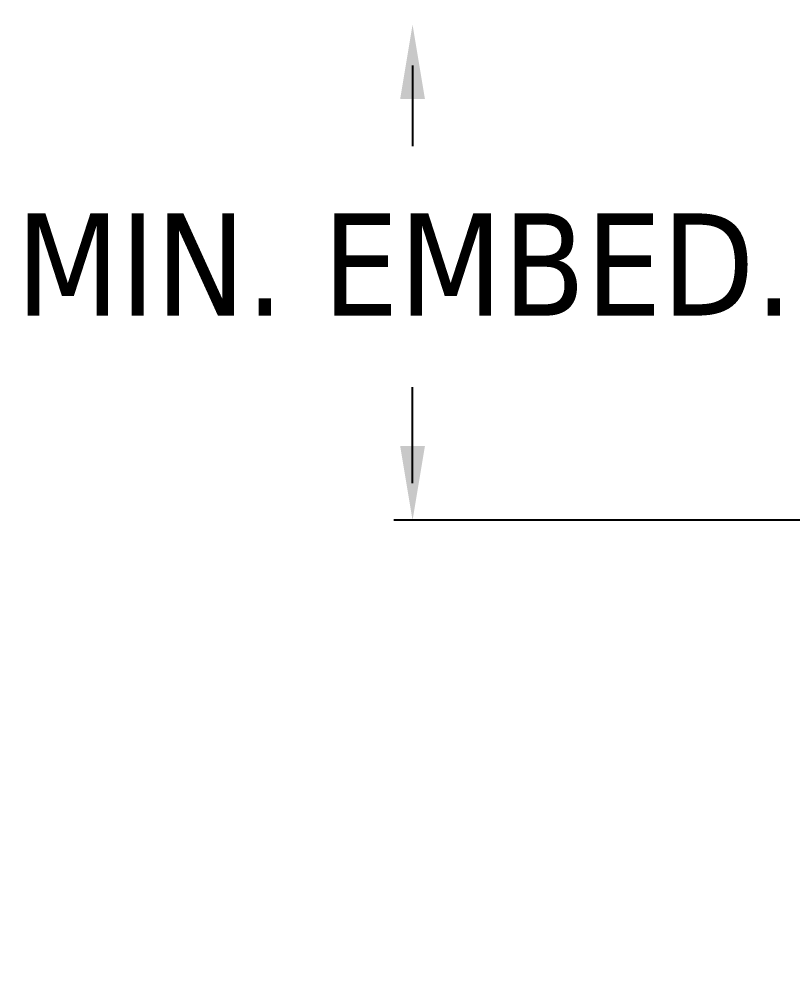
# Model space of a CAD drawing. Header units: inches. Extents: x 10 to 190, y 5 to 37.
# Drawn here: x 15.482 to 18.082, y 23.673 to 26.912 of the extents above; entities that cross this region are included whole.
import ezdxf

# ---------------------------------------------------------------- set-up
doc = ezdxf.new("R2010")
doc.units = ezdxf.units.IN
doc.header["$MEASUREMENT"] = 0
doc.styles.add('Tahoma', font='tahoma.ttf')

msp = doc.modelspace()

# ---------------------------------------------------------------- linework, layer by layer
for p, q in [((16.8039, 26.7567), (16.8039, 26.485)), ((16.8039, 25.3528), (16.8039, 25.6756)), ((18.4243, 25.2278), (16.7414, 25.2278))]:
    msp.add_line(p, q)
msp.add_circle((19.418, 27.6684), 6.7609)
for points in [[(16.7622, 26.6436), (16.8456, 26.6436), (16.8039, 26.8936)], [(16.7622, 25.4778), (16.8456, 25.4778), (16.8039, 25.2278)]]:
    msp.add_solid(points)

# ---------------------------------------------------------------- texts
at = {"insert": (14.5101, 26.2596), "char_height": 0.34375, "attachment_point": 1, "style": 'Tahoma'}
msp.add_mtext('\\A1;2.5" MIN. EMBED.', dxfattribs=at)

doc.saveas('drawing.dxf')
